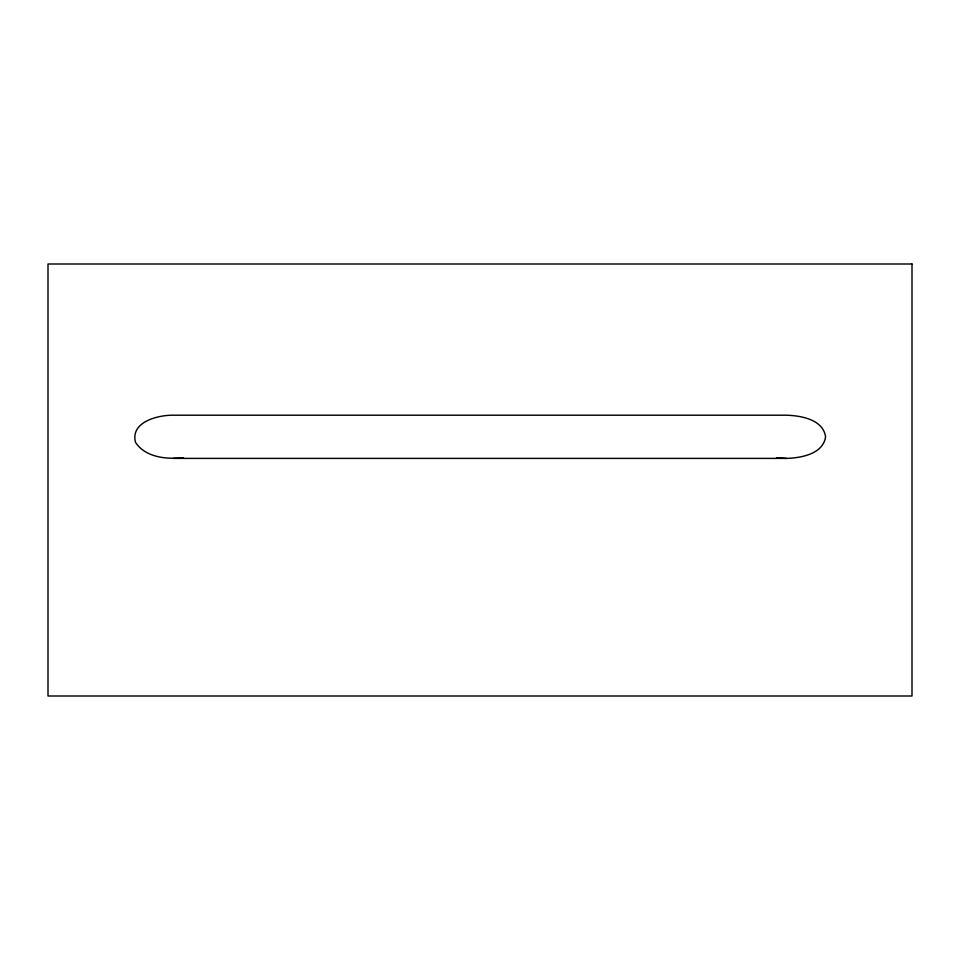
<?xml version="1.0" encoding="UTF-8"?>
<svg xmlns="http://www.w3.org/2000/svg" width="960" height="960" viewBox="0 0 960 960"><rect width="100%" height="100%" fill="white"/><g stroke="black" fill="none" stroke-linecap="round" stroke-linejoin="round"><path stroke-width="1.44" d="M173.328 458.4L786.672 458.4C801.216 457.872 822.996 454.128 825.6 436.8C822.996 419.472 801.216 415.728 786.672 415.2L173.328 415.2C158.004 414.984 130.044 421.932 135.528 442.392C145.668 457.68 166.74 459.456 183.456 457.668M776.544 457.668L786.672 458.4M912 264L48 264L48 696L912 696L912 264"/></g></svg>
